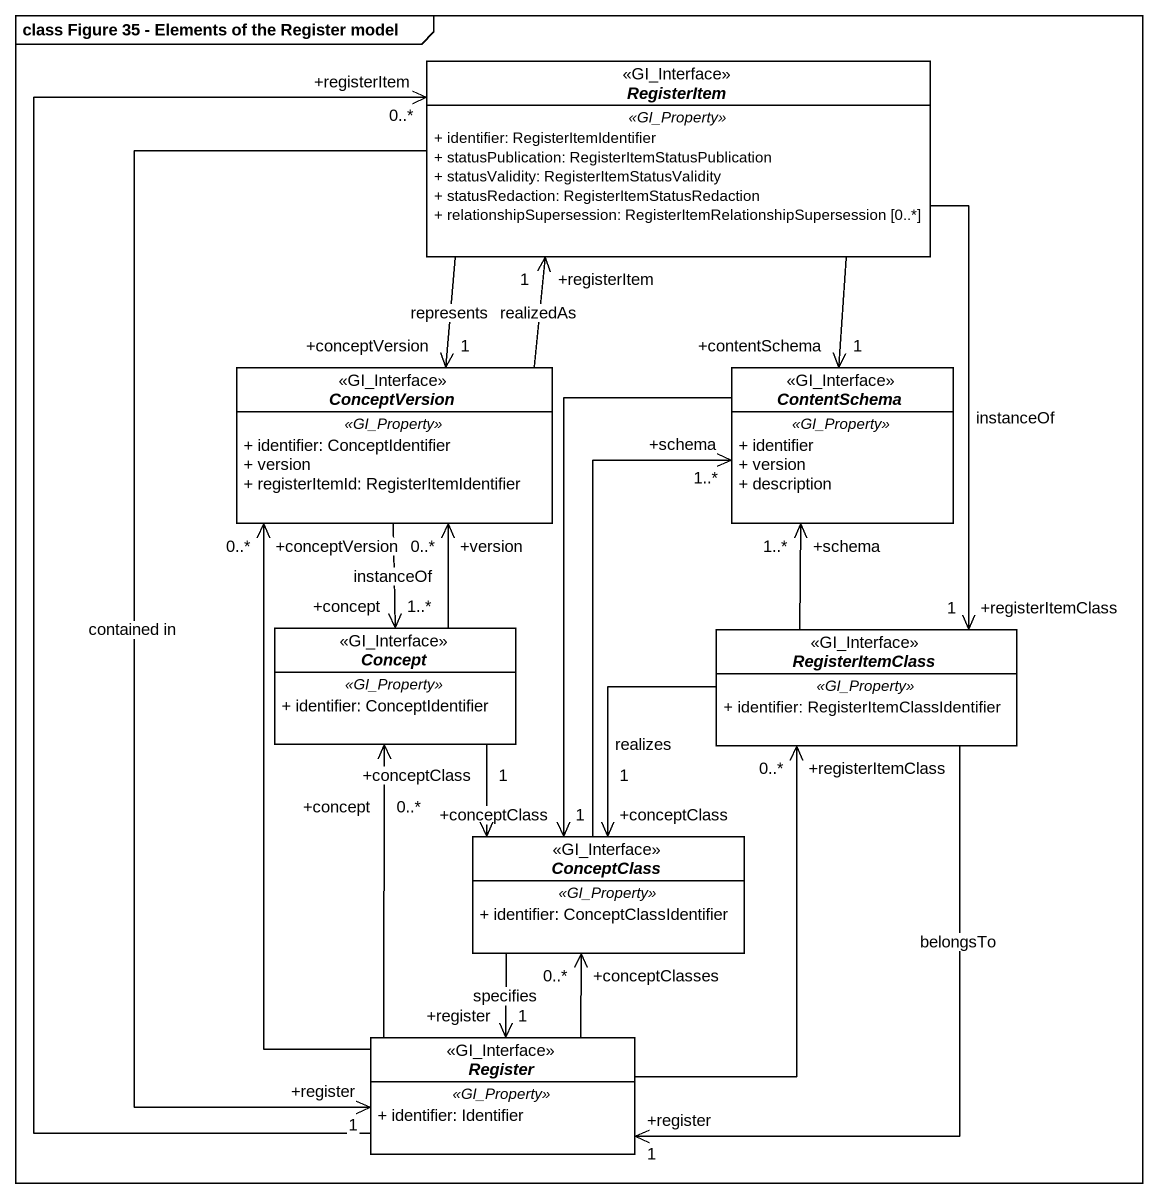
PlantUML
@startuml
mainframe class Figure 35 - Elements of the Register model
hide circle
hide empty members
skinparam classAttributeIconSize 0
interface RegisterItem <<GI_Interface>> #FFFFFF {
  .. <<GI_Property>> ..
  + identifier: RegisterItemIdentifier
  + statusPublication: RegisterItemStatusPublication
  + statusValidity: RegisterItemStatusValidity
  + statusRedaction: RegisterItemStatusRedaction
  + relationshipSupersession: RegisterItemRelationshipSupersession [0..*]
}
interface ConceptVersion <<GI_Interface>> #FFFFFF {
  .. <<GI_Property>> ..
  + identifier: ConceptIdentifier
  + version
  + registerItemId: RegisterItemIdentifier
}
interface ContentSchema <<GI_Interface>> #FFFFFF {
  .. <<GI_Property>> ..
  + identifier
  + version
  + description
}
interface Concept <<GI_Interface>> #FFFFFF {
  .. <<GI_Property>> ..
  + identifier: ConceptIdentifier
}
interface RegisterItemClass <<GI_Interface>> #FFFFFF {
  .. <<GI_Property>> ..
  + identifier: RegisterItemClassIdentifier
}
interface ConceptClass <<GI_Interface>> #FFFFFF {
  .. <<GI_Property>> ..
  + identifier: ConceptClassIdentifier
}
interface Register <<GI_Interface>> #FFFFFF {
  .. <<GI_Property>> ..
  + identifier: Identifier
}
RegisterItem --> "+conceptVersion\n1" ConceptVersion : represents
RegisterItem --> "+contentSchema\n1" ContentSchema
RegisterItem --> "+registerItemClass\n1" RegisterItemClass : instanceOf
RegisterItem --> "+register\n1" Register : contained in
ConceptVersion -up-> "+registerItem\n1" RegisterItem : realizedAs
ConceptVersion --> "+concept\n1..*" Concept : instanceOf
ContentSchema --> "+conceptClass\n1" ConceptClass
Concept -up-> "+version\n0..*" ConceptVersion
Concept --> "+conceptClass\n1" ConceptClass
RegisterItemClass -up-> "+schema\n1..*" ContentSchema
RegisterItemClass --> "+conceptClass\n1" ConceptClass : realizes
RegisterItemClass --> "+register\n1" Register : belongsTo
ConceptClass -up-> "+schema\n1..*" ContentSchema
ConceptClass --> "+register\n1" Register : specifies
Register -up-> "+registerItem\n0..*" RegisterItem
Register -up-> "+conceptVersion\n0..*" ConceptVersion
Register -up-> "+concept\n0..*" Concept
Register -up-> "+registerItemClass\n0..*" RegisterItemClass
Register -up-> "+conceptClasses\n0..*" ConceptClass
@enduml
